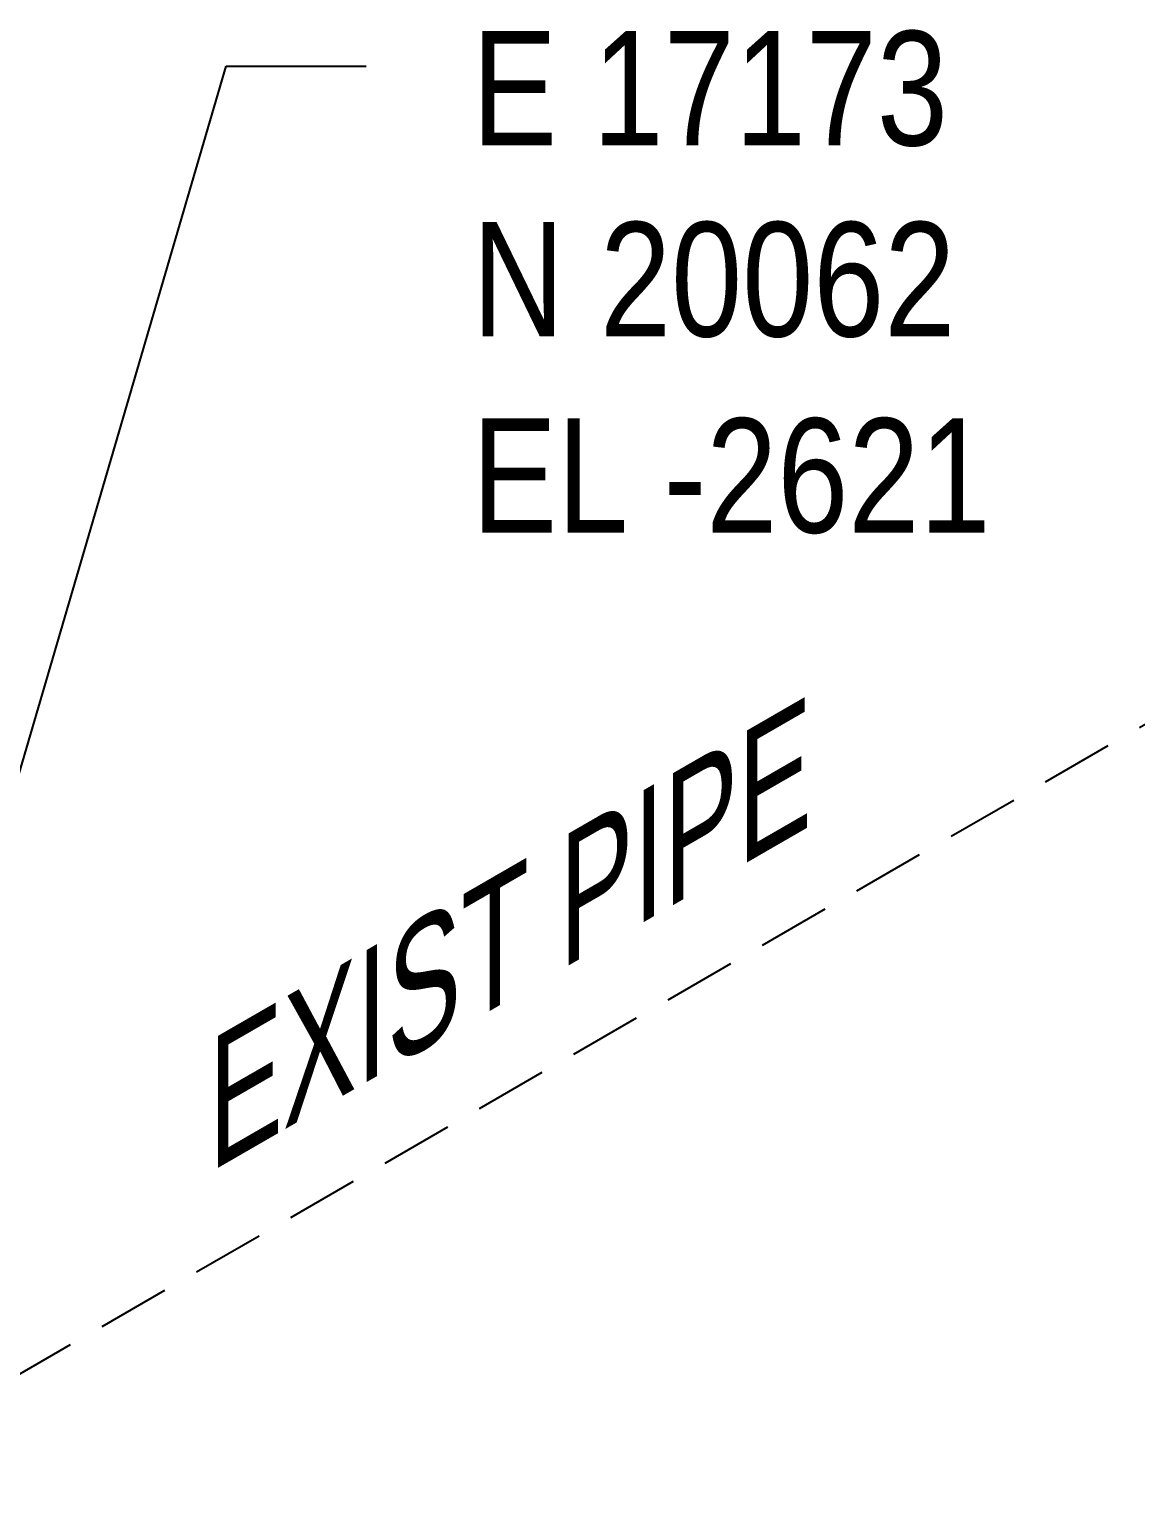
# Model space of a CAD drawing. Header units: millimetres. Extents: x 0 to 594, y 0 to 420.
# Drawn here: x 341.21 to 365.4, y 338.55 to 370.63 of the extents above; entities that cross this region are included whole.
import ezdxf
from ezdxf import colors
from ezdxf.entities.mleader import LeaderData, LeaderLine
from ezdxf.math import Vec2, Vec3

# ---------------------------------------------------------------- set-up
doc = ezdxf.new("R2010")
doc.units = ezdxf.units.MM
doc.header["$LTSCALE"] = 0.25
doc.linetypes.add('DASHED2', pattern=[9.525, 6.35, -3.175])
doc.layers.add('주석', color=7, linetype='Continuous')
doc.layers.add('치수', color=1, linetype='Continuous')
doc.styles.add('AdskIsoAnnotation', font='arial.ttf', dxfattribs={"width": 0.8, "height": 1})
doc.styles.add('AdskIsoMetric30', font='arial.ttf', dxfattribs={"width": 0.8, "oblique": 30, "height": 2.5})
doc.styles.get("Standard").update_dxf_attribs({"font": 'arial.ttf'})

msp = doc.modelspace()

# ---------------------------------------------------------------- linework, layer by layer
at = {"color": 0, "linetype": 'DASHED2', "lineweight": -2, "extrusion": (-0.707107, 0.408248, -0.57735)}
msp.add_line((336.618, 338.7), (370.891, 358.488), dxfattribs=at)

# ---------------------------------------------------------------- texts
at = {"layer": '주석', "style": 'AdskIsoAnnotation', "width": 0.8}
for s, p in [('E 17173', (350.89, 368.093)), ('N 20062', (350.898, 363.916)), ('EL -2621', (350.89, 359.626))]:
    msp.add_text(s, height=2.5, dxfattribs=at).set_placement(p)
at = {"layer": '치수', "color": 7, "style": 'AdskIsoMetric30', "oblique": 30, "width": 0.8}
msp.add_text('EXIST PIPE', height=2.5, rotation=30, dxfattribs=at).set_placement((345.142, 345.625))

# ---------------------------------------------------------------- leaders
at = {"layer": '주석'}
ml = msp.add_multileader_mtext('Standard', dxfattribs=at)
ml.set_content('')
ml.set_leader_properties()
ml.build(insert=Vec2(0, 0))
ml.multileader.update_dxf_attribs({"dogleg_length": 3.062, "arrow_head_size": 2.5})
ctx = ml.context
ctx.base_point, ctx.arrow_head_size = Vec3(342.455, 369.823), 2.5
notes = []
notes.append((ctx, [(0, (1, 1, 0), (345.517, 369.823), (1, 0), 3.062, [(0, [(336.358, 338.551)], 0, [])])]))
ctx.mtext, ml.multileader.dxf.content_type = None, 0
for ctx, leaders in notes:
    for number, flags, end, landing, length, lines in leaders:
        leader = LeaderData()
        leader.index, (leader.has_last_leader_line, leader.has_dogleg_vector, leader.attachment_direction) = number, flags
        leader.last_leader_point, leader.dogleg_vector, leader.dogleg_length = Vec3(end), Vec3(landing), length
        for number, points, colour, breaks in lines:
            line = LeaderLine()
            line.index, line.vertices, line.color, line.breaks = number, Vec3.list(points), colors.encode_raw_color(colour), breaks
            leader.lines.append(line)
        ctx.leaders.append(leader)

doc.saveas('drawing.dxf')
